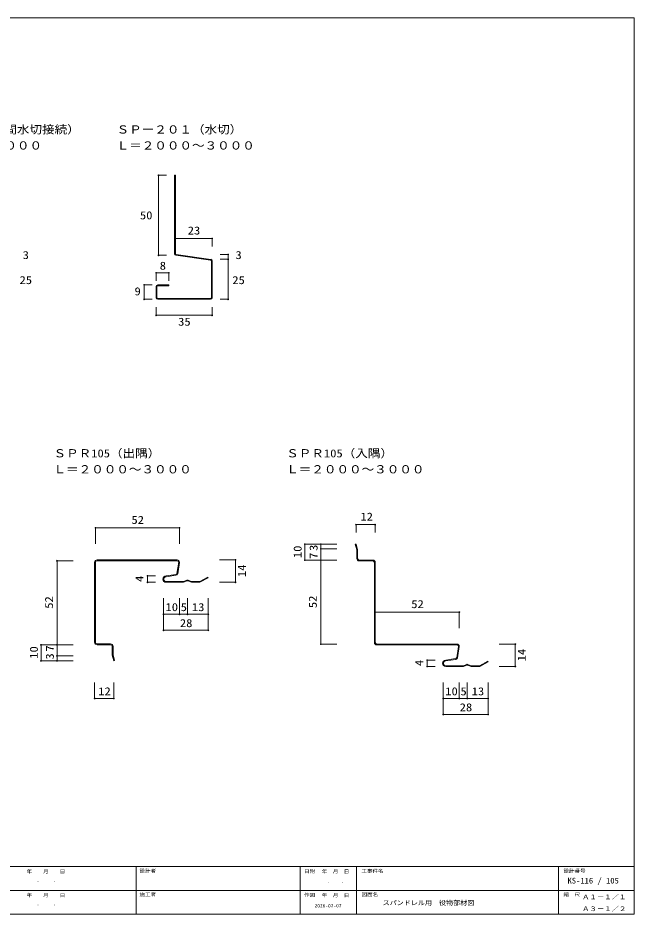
# Model space of a CAD drawing. Units: millimetres on the paper. Extents: x -567 to 221, y -409 to 741.
# Drawn here: x -164 to 221, y 181 to 741 of the extents above; entities that cross this region are included whole.
import ezdxf
from ezdxf.enums import TextEntityAlignment as Align

# ---------------------------------------------------------------- set-up
doc = ezdxf.new("R2010")
doc.units = ezdxf.units.MM
doc.header["$PDMODE"] = 32
doc.header["$PDSIZE"] = 0.5
doc.layers.add('0-0_0-0', color=3, linetype='Continuous', lineweight=18)
doc.styles.add('ＭＳ ゴシック', font='')
doc.styles.get('ＭＳ ゴシック').set_extended_font_data('MS Gothic')

msp = doc.modelspace()

# ---------------------------------------------------------------- linework, layer by layer
at = {"layer": '0-0_0-0', "color": 2}
for p, q in [((221.32, 740.95), (-567.12, 740.95)), ((221.32, 180.95), (221.32, 740.95)), ((221.32, 210.58), (-567.12, 210.58)), ((-89.63, 210.58), (-89.63, 180.95)), ((12.77, 210.58), (12.77, 180.95)), ((47.88, 210.58), (47.88, 180.95)), ((174.06, 180.95), (174.06, 210.58)), ((-409.62, 195.77), (221.32, 195.77)), ((-567.12, 180.95), (221.32, 180.95))]:
    msp.add_line(p, q, dxfattribs=at)
at = {"layer": '0-0_0-0', "color": 4}
for p, q in [((-75.72, 592.61), (-75.72, 642.61)), ((-70.72, 642.61), (-75.72, 642.61)), ((-65.22, 603.11), (-42.22, 603.11)), ((-42.22, 598.11), (-42.22, 603.11)), ((-70.72, 592.61), (-75.72, 592.61)), ((-37.22, 590.11), (-32.22, 590.11)), ((-77.22, 576.61), (-77.22, 581.61)), ((-69.22, 581.61), (-77.22, 581.61)), ((-69.22, 576.61), (-69.22, 581.61)), ((-79.72, 565.11), (-84.72, 565.11)), ((-77.22, 560.11), (-77.22, 555.11)), ((-42.22, 560.11), (-42.22, 555.11)), ((-37.22, 565.11), (-32.22, 565.11)), ((-77.22, 555.11), (-42.22, 555.11)), ((-115.12, 422.26), (-62.62, 422.26)), ((-115.12, 412.26), (-115.12, 422.26)), ((-62.62, 412.26), (-62.62, 422.26)), ((47.64, 424.31), (59.64, 424.31)), ((47.64, 419.31), (47.64, 424.31)), ((59.64, 419.31), (59.64, 424.31)), ((59.64, 419.31), (59.64, 424.31)), ((25.64, 412.14), (15.64, 412.14)), ((15.64, 412.14), (15.64, 402.14)), ((35.64, 412.14), (25.64, 412.14)), ((25.64, 412.14), (25.64, 402.14)), ((35.64, 409.14), (25.64, 409.14)), ((-129.12, 401.76), (-139.12, 401.76)), ((-139.12, 349.26), (-139.12, 401.76)), ((-37.62, 402.26), (-27.62, 402.26)), ((-27.62, 388.26), (-27.62, 402.26)), ((35.64, 402.14), (15.64, 402.14)), ((25.64, 402.14), (25.64, 349.64)), ((-82.62, 388.26), (-82.62, 392.26)), ((-77.62, 392.26), (-82.62, 392.26)), ((-77.62, 388.26), (-82.62, 388.26)), ((-37.62, 388.26), (-27.62, 388.26)), ((-62.62, 378.26), (-62.62, 368.26)), ((-57.62, 378.26), (-57.62, 368.26)), ((59.64, 369.64), (112.14, 369.64)), ((112.14, 359.64), (112.14, 369.64)), ((-72.62, 368.26), (-72.62, 358.26)), ((-62.62, 368.26), (-44.62, 368.26)), ((-72.62, 358.26), (-44.62, 358.26)), ((-129.12, 349.26), (-149.12, 349.26)), ((-149.12, 349.26), (-149.12, 339.26)), ((-139.12, 339.26), (-139.12, 349.26)), ((35.64, 349.64), (25.64, 349.64)), ((137.14, 349.64), (147.14, 349.64)), ((147.14, 335.64), (147.14, 349.64)), ((-129.12, 342.26), (-139.12, 342.26)), ((-129.12, 339.26), (-149.12, 339.26)), ((92.14, 335.64), (92.14, 339.64)), ((97.14, 339.64), (92.14, 339.64)), ((97.14, 335.64), (92.14, 335.64)), ((137.14, 335.64), (147.14, 335.64)), ((-115.62, 325.64), (-115.62, 315.64)), ((-103.62, 325.64), (-103.62, 315.64)), ((112.14, 325.64), (112.14, 315.64)), ((117.14, 325.64), (117.14, 315.64)), ((-115.62, 315.64), (-103.62, 315.64)), ((102.14, 315.64), (102.14, 305.64)), ((112.14, 315.64), (130.14, 315.64)), ((102.14, 305.64), (130.14, 305.64))]:
    msp.add_line(p, q, dxfattribs=at)
at = {"layer": '0-0_0-0'}
for p, q in [((-65.72, 642.61), (-65.22, 642.61)), ((-65.72, 593.61), (-65.72, 642.61)), ((-65.22, 593.62), (-65.22, 642.61)), ((-43.15, 589.6), (-64.95, 592.64)), ((-64.79, 593.12), (-43.08, 590.09)), ((-42.72, 589.11), (-42.72, 566.11)), ((-42.22, 589.11), (-42.22, 566.11)), ((-77.22, 566.11), (-77.22, 573.11)), ((-76.72, 566.11), (-76.72, 573.11)), ((-69.22, 574.11), (-76.22, 574.11)), ((-76.22, 573.61), (-69.22, 573.61)), ((-69.22, 574.11), (-69.22, 573.61)), ((-43.22, 565.61), (-76.22, 565.61)), ((-43.22, 565.11), (-76.22, 565.11)), ((47.66, 412.14), (47.18, 412.01)), ((47.18, 412.01), (48.14, 408.54)), ((48.14, 408.54), (48.14, 403.14)), ((48.14, 408.54), (48.14, 403.14)), ((48.64, 408.64), (48.64, 403.14)), ((-115.62, 400.76), (-115.62, 350.76)), ((-115.12, 400.76), (-115.12, 350.76)), ((-114.12, 402.26), (-64.12, 402.26)), ((-64.12, 401.76), (-114.12, 401.76)), ((-63.12, 400.76), (-64.25, 393.79)), ((-62.63, 400.68), (-63.76, 393.66)), ((49.64, 402.14), (58.14, 402.14)), ((58.14, 401.64), (49.64, 401.64)), ((59.14, 350.64), (59.14, 400.64)), ((59.64, 350.64), (59.64, 400.64)), ((-71, 392.26), (-64.91, 393.18)), ((-70.92, 391.77), (-64.81, 392.68)), ((-57.44, 389.15), (-55.22, 388.26)), ((-55.22, 388.26), (-49.87, 388.26)), ((-49.87, 388.26), (-44.62, 391.12)), ((-114.12, 349.76), (-105.62, 349.76)), ((-105.62, 349.26), (-114.12, 349.26)), ((-104.62, 342.76), (-104.62, 348.26)), ((-104.12, 342.87), (-104.12, 348.26)), ((-104.12, 342.87), (-104.12, 348.26)), ((60.64, 349.64), (110.64, 349.64)), ((110.64, 349.14), (60.64, 349.14)), ((111.64, 348.14), (110.51, 341.17)), ((112.13, 348.06), (111, 341.05)), ((-103.16, 339.4), (-104.12, 342.87)), ((-103.64, 339.26), (-103.16, 339.4)), ((103.76, 339.64), (109.85, 340.56)), ((103.84, 339.15), (109.95, 340.07)), ((117.32, 336.53), (119.54, 335.64)), ((124.89, 335.64), (130.14, 338.51)), ((119.54, 335.64), (124.89, 335.64))]:
    msp.add_line(p, q, dxfattribs=at)
at = {"layer": '0-0_0-0', "color": 4}
for points in [[(-37.22, 593.11), (-32.22, 593.11), (-32.22, 565.11)], [(-79.72, 574.11), (-84.72, 574.11), (-84.72, 565.11)], [(-72.62, 378.26), (-72.62, 368.26), (-62.62, 368.26)], [(-44.62, 378.26), (-44.62, 368.26), (-44.62, 358.26)], [(102.14, 325.64), (102.14, 315.64), (112.14, 315.64)], [(130.14, 325.64), (130.14, 315.64), (130.14, 305.64)]]:
    msp.add_lwpolyline(points, dxfattribs=at)
at = {"layer": '0-0_0-0'}
for points in [[(47.66, 412.14), (48.64, 408.61), (48.64, 403.14)], [(-71, 388.76), (-60.12, 388.76), (-57.99, 389.61)], [(-57.81, 389.15), (-60.02, 388.26), (-71, 388.26)], [(-57.25, 389.61), (-55.12, 388.76), (-50, 388.76)], [(-50, 388.76), (-44.86, 391.56), (-44.62, 391.12)], [(-103.64, 339.26), (-104.62, 342.8), (-104.62, 348.26)], [(103.76, 336.14), (114.64, 336.14), (116.77, 337)], [(116.95, 336.53), (114.73, 335.64), (103.76, 335.64)], [(117.51, 337), (119.64, 336.14), (124.76, 336.14)], [(124.76, 336.14), (129.9, 338.95), (130.14, 338.51)]]:
    msp.add_lwpolyline(points, dxfattribs=at)
for centre, radius, start, end in [((-64.72, 593.62), 1, 180, 256.43195), ((-64.72, 593.62), 0.5, 180, 262.0602), ((-43.22, 589.11), 0.5, 0, 82.0594), ((-43.22, 589.11), 1, 0, 82.0594), ((-76.22, 573.11), 1, 90, 180), ((-76.22, 573.11), 0.5, 90, 180), ((-76.22, 566.11), 1, 180, 270), ((-76.22, 566.11), 0.5, 180, 270), ((-43.22, 566.11), 0.5, 270, 0), ((-43.22, 566.11), 1, 270, 0), ((-43.22, 566.11), 0.5, 270, 0), ((-114.12, 400.76), 1.5, 90, 180), ((-114.12, 400.76), 1, 90, 180), ((-64.12, 400.76), 1.5, 0, 90), ((-64.12, 400.76), 1, 0, 90), ((49.64, 403.14), 1.5, 180, 270), ((49.64, 403.14), 1.5, 180, 270), ((49.64, 403.14), 1, 180, 270), ((49.64, 403.14), 1, 180, 270), ((58.14, 400.64), 1.5, 0, 90), ((58.14, 400.64), 1, 0, 90), ((-71, 390.26), 2, 90, 270), ((-65.19, 394.14), 1, 285.82802, 339.54613), ((-65.19, 394.14), 1.5, 284.48241, 341.61801), ((-71, 390.26), 1.5, 90, 270), ((-57.62, 388.69), 1, 68.1949, 111.8051), ((-57.62, 388.69), 0.5, 68.1949, 111.8051), ((-114.12, 350.76), 1.5, 180, 270), ((-114.12, 350.76), 1, 180, 270), ((-105.62, 348.26), 1.5, 0, 90), ((-105.62, 348.26), 1.5, 0, 90), ((-105.62, 348.26), 1, 0, 90), ((-105.62, 348.26), 1, 0, 90), ((60.64, 350.64), 1.5, 180, 270), ((60.64, 350.64), 1, 180, 270), ((110.64, 348.14), 1.5, 0, 90), ((110.64, 348.14), 1, 0, 90), ((103.76, 337.64), 2, 90, 270), ((103.76, 337.64), 1.5, 90, 270), ((109.57, 341.52), 1, 285.82802, 339.54613), ((109.57, 341.52), 1.5, 284.48241, 341.61801), ((117.14, 336.07), 1, 68.1949, 111.8051), ((117.14, 336.07), 0.5, 68.1949, 111.8051)]:
    msp.add_arc(centre, radius, start, end, dxfattribs=at)
for p in [(-75.72, 642.61), (-65.22, 603.11), (-42.22, 603.11), (-75.72, 592.61), (-32.22, 593.11), (-32.22, 590.11), (-77.22, 581.61), (-69.22, 581.61), (-84.72, 574.11), (-84.72, 565.11), (-32.22, 565.11), (-77.22, 555.11), (-42.22, 555.11), (-115.12, 422.26), (-62.62, 422.26), (47.64, 424.31), (59.64, 424.31), (15.64, 412.14), (25.64, 412.14), (25.64, 409.14), (-139.12, 401.76), (-27.62, 402.26), (15.64, 402.14), (25.64, 402.14), (-82.62, 392.26), (-82.62, 388.26), (-27.62, 388.26), (59.64, 369.64), (112.14, 369.64), (-72.62, 368.26), (-62.62, 368.26), (-57.62, 368.26), (-44.62, 368.26), (-72.62, 358.26), (-44.62, 358.26), (-149.12, 349.26), (-139.12, 349.26), (25.64, 349.64), (147.14, 349.64), (-139.12, 342.26), (-149.12, 339.26), (-139.12, 339.26), (92.14, 339.64), (92.14, 335.64), (147.14, 335.64), (-115.62, 315.64), (-103.62, 315.64), (102.14, 315.64), (112.14, 315.64), (117.14, 315.64), (130.14, 315.64), (102.14, 305.64), (130.14, 305.64)]:
    msp.add_point(p, dxfattribs=at)

# ---------------------------------------------------------------- texts
at = {"layer": '0-0_0-0', "color": 7, "style": 'ＭＳ ゴシック'}
for s, height, width, p in [('ＳＰー２０２（中間水切接続）', 5.004, 1.15, (-234.807, 667.186)), ('ＳＰー２０１（水切）', 5.004, 1.15, (-101.905, 667.186)), ('Ｌ＝２０００～３０００', 5.004, 1.15, (-234.807, 657.186)), ('Ｌ＝２０００～３０００', 5.004, 1.15, (-101.905, 657.186)), ('50', 5.004, 1.15, (-87.332, 613.589)), ('23', 5.004, 1.15, (-57.467, 604.111)), ('3', 5.004, 1.15, (-160.558, 588.769)), ('3', 5.004, 1.15, (-27.657, 588.769)), ('8', 5.004, 1.15, (-74.967, 582.111)), ('25', 5.004, 1.15, (-162.536, 573.111)), ('25', 5.004, 1.15, (-29.635, 573.111)), ('35', 5.004, 1.15, (-63.467, 547.111)), ('ＳＰＲ105（出隅）', 5.004, 1.15, (-141.31, 464.837)), ('ＳＰＲ105（入隅）', 5.004, 1.15, (4.037, 464.837)), ('Ｌ＝２０００～３０００', 5.004, 1.15, (-141.31, 454.837)), ('Ｌ＝２０００～３０００', 5.004, 1.15, (4.037, 454.837)), ('10', 5.004, 1.15, (-71.371, 368.762)), ('13', 5.004, 1.15, (-54.871, 368.762)), ('52', 5.004, 1.15, (82.138, 370.644)), ('5', 5.004, 1.15, (-61.871, 368.762)), ('28', 5.004, 1.15, (-62.371, 358.762)), ('12', 5.004, 1.15, (-113.371, 316.144)), ('10', 5.004, 1.15, (103.388, 316.144)), ('5', 5.004, 1.15, (112.888, 316.144)), ('13', 5.004, 1.15, (119.888, 316.144)), ('28', 5.004, 1.15, (112.388, 306.144)), ('年\u3000\u3000月\u3000\u3000日', 2.144, 1.15, (-158.119, 205.868)), ('設計者', 2.144, 1.15, (-87.596, 206.259)), ('日附', 2.144, 1.15, (15.146, 205.987)), ('年\u3000月\u3000日', 2.144, 1.15, (26.214, 205.862)), ('工事件名', 2.144, 1.15, (51.059, 206.253)), ('設計番号', 2.144, 1.15, (177.231, 206.253)), ('.\u3000 \u3000.', 2.144, 1.15, (-151.843, 200.657)), ('KS-116 / 105', 3.574, 1.1, (179.722, 198.978)), ('.\u3000\u3000.\u3000', 2.144, 1.15, (29.6, 199.8)), ('年\u3000\u3000月\u3000\u3000日', 2.144, 1.15, (-158.119, 191.053)), ('施工者', 2.144, 1.15, (-87.596, 191.444)), ('作図', 2.144, 1.15, (15.146, 191.172)), ('年\u3000月\u3000日', 2.144, 1.15, (26.214, 191.047)), ('図面名', 2.144, 1.15, (51.059, 191.438)), ('縮\u3000尺', 2.144, 1.15, (177.231, 191.438)), ('Ａ１－１／１\u3000', 2.859, 1.15, (188.85, 189.358)), ('.\u3000 \u3000.', 2.144, 1.15, (-151.843, 185.842)), ('   2026-07-07', 2.144, 1.15, (16.741, 184.467)), ('スパンドレル用\u3000役物部材図', 2.859, 1.1, (64.267, 185.679)), ('Ａ３－１／２\u3000', 2.859, 1.15, (188.85, 181.95))]:
    msp.add_text(s, height=height, dxfattribs=dict(at, width=width)).set_placement(p, align=Align.BOTTOM_LEFT)
at = {"layer": '0-0_0-0', "color": 7, "style": 'ＭＳ ゴシック', "width": 1.15}
for s, rotation, p in [('9', 359.998, (-90.717, 566.111)), ('12', 359.999, (50.388, 425.308)), ('52', 359.999, (-92.621, 423.262)), ('10', 90, (15.138, 403.394)), ('3', 90, (25.138, 407.894)), ('7', 90, (25.138, 402.894)), ('14', 90, (-19.621, 391.512)), ('4', 90, (-83.621, 388.512)), ('52', 90, (-140.121, 371.762)), ('52', 90, (24.638, 372.144)), ('10', 90, (-149.621, 340.512)), ('7', 90, (-139.621, 345.012)), ('3', 90, (-139.621, 340.012)), ('14', 90, (155.138, 338.894)), ('4', 90, (91.138, 335.894))]:
    msp.add_text(s, height=5.004, rotation=rotation, dxfattribs=at).set_placement(p, align=Align.BOTTOM_LEFT)

doc.saveas('drawing.dxf')
